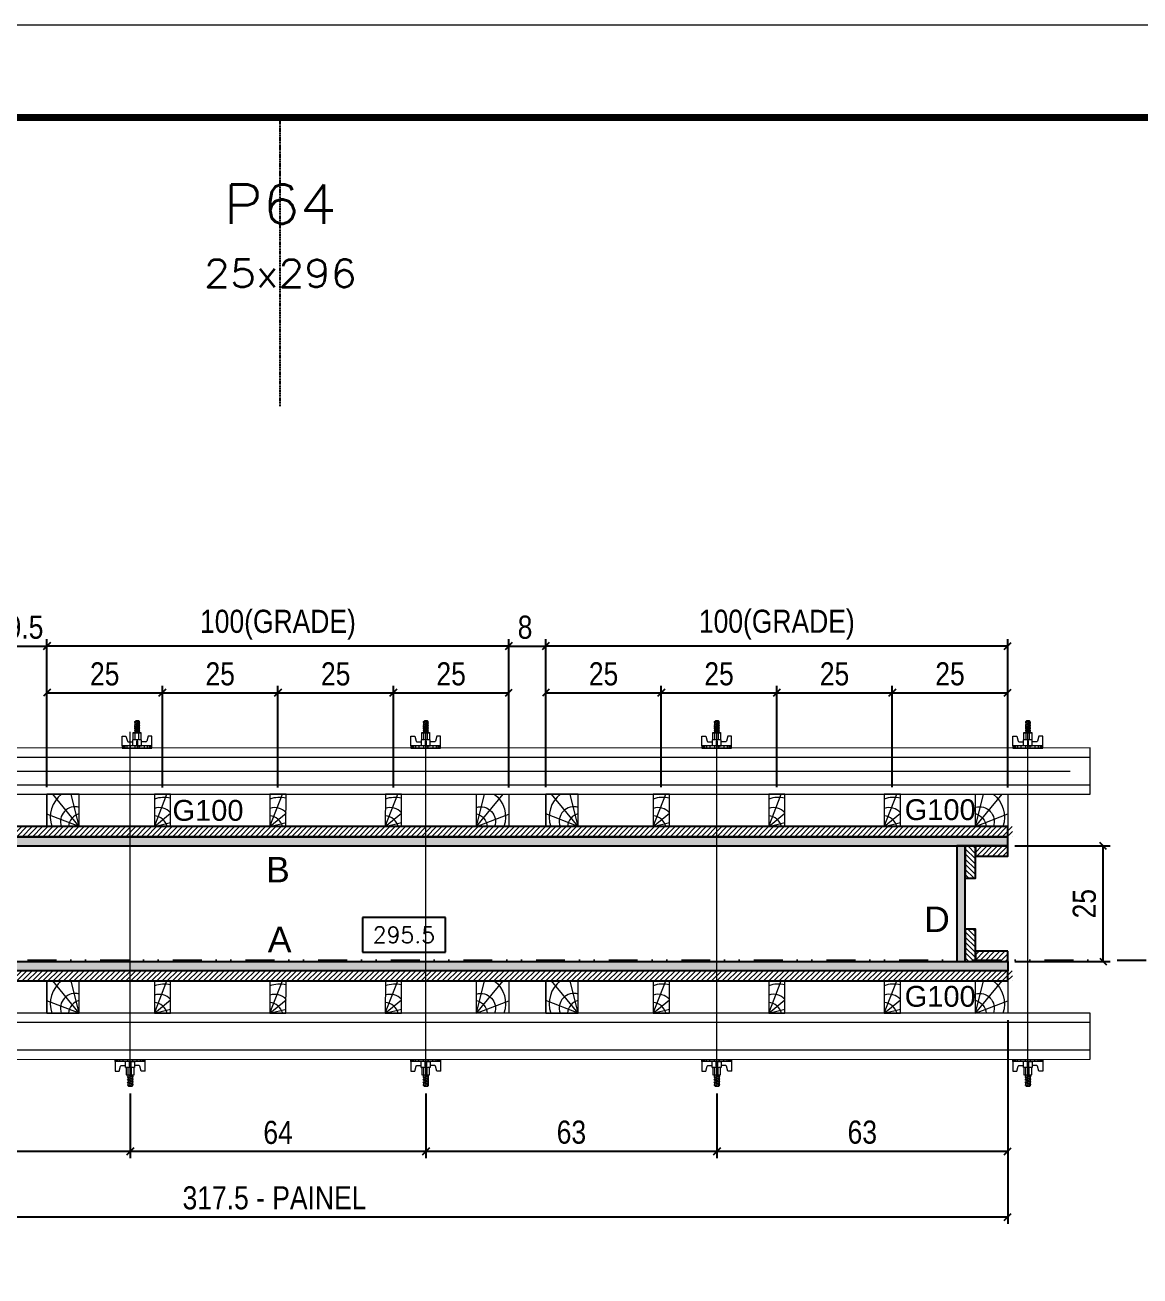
# Model space of a CAD drawing. Header units: millimetres. Extents: x 13777 to 27878, y -21631 to 6985.
# Drawn here: x 16355 to 16838, y 700 to 1242 of the extents above; entities that cross this region are included whole.
import ezdxf
from ezdxf.enums import TextEntityAlignment as Align

# ---------------------------------------------------------------- set-up
doc = ezdxf.new("R2010")
doc.units = ezdxf.units.MM
for name, pattern in [('DASHED', [0.75, 0.5, -0.25]), ('DIVIDE2', [0.625, 0.25, -0.125, 0, -0.125, 0, -0.125]), ('HIDDEN', [0.375, 0.25, -0.125])]:
    doc.linetypes.add(name, pattern=pattern)
for name, color, linetype in [('CHAPA', 1, 'Continuous'), ('COTA', 241, 'Continuous'), ('Nível', 160, 'Continuous'), ('SARRAFO', 251, 'Continuous'), ('Texto de Titulo', 7, 'Continuous'), ('Texto Qtd Sarr', 242, 'Continuous'), ('TEXTO_GERAL', 7, 'Continuous')]:
    doc.layers.add(name, color=color, linetype=linetype)
for name, color, linetype, lineweight in [('Folhas', 255, 'Continuous', 9), ('Hachura', 251, 'Continuous', 9), ('Madeira', 126, 'Continuous', 18), ('Perfil Metálico', 224, 'Continuous', 18), ('SARRAFO DE PRESSAO', 251, 'DASHED', 9), ('Texto Seção', 7, 'Continuous', 15)]:
    doc.layers.add(name, color=color, linetype=linetype, lineweight=lineweight)
doc.styles.add('ARIAL', font='arial.ttf')
doc.styles.add('COTA TECNICA 2X', font='techl___.ttf', dxfattribs={"height": 10})
doc.styles.add('ROMANS', font='romans.shx')
doc.styles.add('SANSSERIF', font='sas_____.pfb')
doc.dimstyles.new('SECAO PILAR', dxfattribs={"dimtxt": 10, "dimasz": 3, "dimexe": 3, "dimexo": 3, "dimgap": 3, "dimtad": 1, "dimdec": 1, "dimlfac": 0.5, "dimzin": 12, "dimdsep": 46, "dimtxsty": 'COTA TECNICA 2X', "dimblk1": 'OBLIQUE', "dimblk2": 'OBLIQUE', "dimsah": 1, "dimcen": 0.9, "dimclrd": 256, "dimclre": 256, "dimclrt": 256, "dimadec": 1, "dimazin": 3, "dimtfac": 1, "dimtdec": 1, "dimtmove": 0, "dimatfit": 3, "dimfxl": 1, "dimtolj": 1, "dimtzin": 12, "dimarcsym": 0})
doc.dimstyles.new('SECÇÃO 2', dxfattribs={"dimtxt": 7, "dimasz": 6, "dimexe": 0.18, "dimexo": 2, "dimgap": -4, "dimtad": 3, "dimdec": 1, "dimlfac": 0.5, "dimzin": 12, "dimdsep": 46, "dimtxsty": 'ROMANS', "dimblk": 'ARCHTICK', "dimcen": 0.09, "dimse1": 1, "dimse2": 1, "dimsd1": 1, "dimsd2": 1, "dimclrd": 180, "dimclre": 5, "dimclrt": 1, "dimadec": 0, "dimazin": 3, "dimtfac": 1, "dimtdec": 1, "dimtofl": 0, "dimtmove": 0, "dimatfit": 3, "dimldrblk": 'ARCHTICK', "dimfxl": 1, "dimtolj": 1, "dimtzin": 0, "dimarcsym": 0})

# ---------------------------------------------------------------- blocks, each defined once
blk = doc.blocks.new('9999999999')
at = {"layer": 'Folhas'}
blk.add_lwpolyline([(98138.98, 34190.21), (99623.98, 34190.21), (99623.98, 35240.21), (98138.98, 35240.21)], close=True, dxfattribs=at)
at = {"layer": 'Folhas', "color": 30, "const_width": 3}
blk.add_lwpolyline([(98213.98, 34230.21), (99583.98, 34230.21), (99583.98, 35200.21), (98213.98, 35200.21)], close=True, dxfattribs=at)
blk = doc.blocks.new('*D1472')
at = {"layer": 'COTA', "color": 180, "lineweight": -2, "transparency": 16777216}
for p, q in [((16536.94, 855.6), (16500.94, 855.6)), ((16500.94, 855.6), (16500.94, 840.6)), ((16536.94, 840.6), (16536.94, 855.6)), ((16500.94, 840.6), (16536.94, 840.6))]:
    blk.add_line(p, q, dxfattribs=at)
at = {"layer": 'Defpoints', "color": 0, "transparency": 16777216}
for p in [(16167.39, 836.6), (16758.39, 836.6), (16758.39, 836.6)]:
    blk.add_point(p, dxfattribs=at)
at = {"layer": 'COTA', "color": 1, "transparency": 16777216, "insert": (16518.94, 848.1), "char_height": 7, "attachment_point": 5, "style": 'ROMANS'}
blk.add_mtext('\\A1;295.5', dxfattribs=at)
blk = doc.blocks.new('_ArchTick')
at = {"color": 0, "linetype": 'ByBlock', "const_width": 0.15}
blk.add_lwpolyline([(-0.5, -0.5), (0.5, 0.5)], dxfattribs=at)
blk = doc.blocks.new('_Oblique')
at = {"color": 0, "linetype": 'ByBlock', "lineweight": -2}
blk.add_line((-0.5, -0.5), (0.5, 0.5), dxfattribs=at)
blk = doc.blocks.new('*D1473')
at = {"layer": 'COTA', "lineweight": -2, "transparency": 16777216}
for p, q in [((16145.39, 811.21), (16145.39, 723.04)), ((16780.39, 811.25), (16780.39, 723.04)), ((16145.39, 726.04), (16780.39, 726.04))]:
    blk.add_line(p, q, dxfattribs=at)
at = {"layer": 'Defpoints', "color": 0, "transparency": 16777216}
for p in [(16145.39, 814.21), (16780.39, 814.25), (16780.39, 726.04)]:
    blk.add_point(p, dxfattribs=at)
at = {"layer": 'COTA', "lineweight": -2, "transparency": 16777216, "xscale": 3, "yscale": 3, "zscale": 3, "rotation": 180}
blk.add_blockref('_Oblique', (16145.39, 726.04), dxfattribs=at)
at = {"layer": 'COTA', "lineweight": -2, "transparency": 16777216, "xscale": 3, "yscale": 3, "zscale": 3}
blk.add_blockref('_Oblique', (16780.39, 726.04), dxfattribs=at)
at = {"layer": 'COTA', "transparency": 16777216, "insert": (16462.89, 734.26), "char_height": 10, "attachment_point": 5, "style": 'COTA TECNICA 2X'}
blk.add_mtext('\\A1;317.5 - PAINEL', dxfattribs=at)
blk = doc.blocks.new('*D1475')
at = {"layer": 'COTA', "lineweight": -2, "transparency": 16777216}
for p, q in [((16780.39, 811.2), (16780.39, 751.46)), ((16654.46, 779.43), (16654.46, 751.46)), ((16654.46, 754.46), (16780.39, 754.46))]:
    blk.add_line(p, q, dxfattribs=at)
at = {"layer": 'Defpoints', "color": 0, "transparency": 16777216}
for p in [(16780.39, 814.2), (16654.46, 782.43), (16780.39, 754.46)]:
    blk.add_point(p, dxfattribs=at)
at = {"layer": 'COTA', "lineweight": -2, "transparency": 16777216, "xscale": 3, "yscale": 3, "zscale": 3, "rotation": 180}
blk.add_blockref('_Oblique', (16654.46, 754.46), dxfattribs=at)
at = {"layer": 'COTA', "lineweight": -2, "transparency": 16777216, "xscale": 3, "yscale": 3, "zscale": 3}
blk.add_blockref('_Oblique', (16780.39, 754.46), dxfattribs=at)
at = {"layer": 'COTA', "transparency": 16777216, "insert": (16717.42, 762.68), "char_height": 10, "attachment_point": 5, "style": 'COTA TECNICA 2X'}
blk.add_mtext('\\A1;63', dxfattribs=at)
blk = doc.blocks.new('*D1502')
at = {"layer": 'COTA', "lineweight": -2, "transparency": 16777216}
for p, q in [((16783.39, 886.6), (16824.69, 886.6)), ((16821.69, 836.6), (16821.69, 886.6)), ((16783.39, 836.6), (16824.69, 836.6))]:
    blk.add_line(p, q, dxfattribs=at)
at = {"layer": 'Defpoints', "color": 0, "transparency": 16777216}
for p in [(16780.39, 886.6), (16821.69, 886.6), (16780.39, 836.6)]:
    blk.add_point(p, dxfattribs=at)
at = {"layer": 'COTA', "lineweight": -2, "transparency": 16777216, "xscale": 3, "yscale": 3, "zscale": 3}
for p, rotation in [((16821.69, 886.6), 90), ((16821.69, 836.6), 270)]:
    blk.add_blockref('_Oblique', p, dxfattribs=dict(at, rotation=rotation))
at = {"layer": 'COTA', "transparency": 16777216, "insert": (16813.58, 861.6), "char_height": 10, "attachment_point": 5, "rotation": 90, "style": 'COTA TECNICA 2X'}
blk.add_mtext('\\A1;25', dxfattribs=at)
blk = doc.blocks.new('C')
at = {"layer": 'Hachura', "color": 0}
for p, q in [((0, 3.22), (0, -3.22)), ((0.45, 3.22), (0, 3.22)), ((0.46, 3.16), (0, 3.16)), ((0.46, 3.05), (0, 3.05)), ((0.46, 2.88), (0, 2.88)), ((0, 2.75), (0, -1.16)), ((0.45, -3.23), (0.45, 3.22)), ((0.45, 3.22), (2.58, 3.22)), ((2.58, 3.22), (2.58, 2.39)), ((0.46, 2.65), (0, 2.65)), ((0.46, 2.23), (0, 2.23)), ((0.46, 1.51), (0, 1.51)), ((0.39, 0.49), (0.17, 0.49)), ((1.74, 0.97), (0.45, 0.97)), ((1.45, 0.1), (0.45, 0.1)), ((1.35, 1.94), (1.35, 0.96)), ((2.58, 2.39), (1.47, 2.09)), ((1.74, -0.97), (1.74, 0.97)), ((1.74, 0.97), (1.74, 0.84)), ((1.74, 0.97), (1.74, 0.84)), ((1.74, 0.84), (3.35, 0.84)), ((3.35, 0.45), (1.74, 0.45)), ((3.32, 0.84), (3.32, -0.84)), ((3.35, 0.84), (3.35, -0.84)), ((3.68, 0.45), (3.35, 0.45)), ((3.84, -0.52), (3.35, 0.45)), ((3.35, 0.06), (3.67, -0.57)), ((3.68, 0.45), (4.16, -0.52)), ((3.72, 0.5), (4.25, -0.57)), ((4.37, -0.55), (3.83, 0.53)), ((4.15, 0.45), (3.93, 0.45)), ((4.42, -0.52), (3.93, 0.45)), ((4.15, 0.45), (4.26, 0.45)), ((4.26, 0.45), (4.74, -0.52)), ((4.3, 0.5), (4.83, -0.57)), ((4.95, -0.55), (4.41, 0.53)), ((4.51, 0.45), (4.84, 0.45)), ((5, -0.52), (4.51, 0.45)), ((4.84, 0.45), (5.32, -0.52)), ((4.88, 0.5), (5.41, -0.57)), ((5.53, -0.55), (4.99, 0.53)), ((5.58, -0.52), (5.09, 0.45)), ((5.42, 0.45), (5.09, 0.45)), ((5.58, -0.52), (5.09, 0.45)), ((5.42, 0.45), (5.74, -0.19)), ((5.46, 0.5), (5.74, -0.07)), ((5.74, 0.19), (5.57, 0.53)), ((5.74, 0.32), (5.68, 0.45)), ((5.68, 0.45), (5.74, 0.45)), ((5.74, 0.45), (5.9, 0.29)), ((5.74, 0.45), (5.74, -0.52)), ((5.9, -0.36), (5.9, 0.29)), ((0.45, 0), (0, 0)), ((0.46, -1.52), (0, -1.52)), ((0.46, -2.23), (0, -2.23)), ((0.46, -2.65), (0, -2.65)), ((0.08, -0.48), (0.29, -0.48)), ((0.29, -0.48), (0.4, -0.48)), ((0.45, 0), (0.45, -0.97)), ((0.45, -0.16), (1.45, -0.16)), ((0.45, -0.65), (0.45, -0.32)), ((0.45, -3.23), (0.45, -0.65)), ((0.45, -0.97), (1.74, -0.97)), ((1.35, -1.94), (1.35, -0.97)), ((2.58, -2.39), (1.47, -2.1)), ((3.35, -0.32), (1.74, -0.32)), ((3.35, -0.84), (1.74, -0.84)), ((2.58, -3.23), (2.58, -2.39)), ((3.35, -0.07), (3.58, -0.52)), ((3.35, -0.52), (3.58, -0.52)), ((3.84, -0.52), (4.16, -0.52)), ((4.42, -0.52), (4.74, -0.52)), ((4.63, -0.52), (4.74, -0.52)), ((5, -0.52), (5.32, -0.52)), ((5.58, -0.52), (5.74, -0.52)), ((5.74, -0.52), (5.9, -0.36)), ((5.74, -0.52), (5.74, -0.52)), ((0.46, -2.88), (0, -2.88)), ((0.46, -3.05), (0, -3.05)), ((0.46, -3.16), (0, -3.16)), ((0, -3.22), (2.57, -3.22))]:
    blk.add_line(p, q, dxfattribs=at)
for centre, radius, start, end in [((1.52, 1.94), 0.161, 104.7436, 180), ((1.44, -0.03), 0.129, 272.695, 87.305), ((3.81, 0.39), 0.143, 25.5688, 154.4312), ((4.39, 0.39), 0.143, 25.5688, 154.4312), ((4.97, 0.39), 0.143, 25.5688, 154.4312), ((5.55, 0.39), 0.143, 25.5688, 154.4312), ((0.17, -0.37), 0.174, 221.744, 317.8592), ((1.52, -1.94), 0.161, 180, 255.2564), ((3.71, -0.4), 0.174, 222.1408, 318.256), ((4.29, -0.4), 0.174, 222.1408, 318.256), ((4.87, -0.4), 0.174, 222.1408, 318.256), ((5.45, -0.4), 0.174, 222.1408, 318.256), ((5.61, -0.4), 0.174, 317.8592, 318.256)]:
    blk.add_arc(centre, radius, start, end, dxfattribs=at)
blk = doc.blocks.new('*D1503')
at = {"layer": 'COTA', "lineweight": -2, "transparency": 16777216}
for p, q in [((16273.46, 779.43), (16273.46, 751.46)), ((16400.46, 779.43), (16400.46, 751.46)), ((16273.46, 754.46), (16400.46, 754.46))]:
    blk.add_line(p, q, dxfattribs=at)
at = {"layer": 'Defpoints', "color": 0, "transparency": 16777216}
for p in [(16273.46, 782.43), (16400.46, 782.43), (16400.46, 754.46)]:
    blk.add_point(p, dxfattribs=at)
at = {"layer": 'COTA', "lineweight": -2, "transparency": 16777216, "xscale": 3, "yscale": 3, "zscale": 3, "rotation": 180}
blk.add_blockref('_Oblique', (16273.46, 754.46), dxfattribs=at)
at = {"layer": 'COTA', "lineweight": -2, "transparency": 16777216, "xscale": 3, "yscale": 3, "zscale": 3}
blk.add_blockref('_Oblique', (16400.46, 754.46), dxfattribs=at)
at = {"layer": 'COTA', "transparency": 16777216, "insert": (16336.96, 762.68), "char_height": 10, "attachment_point": 5, "style": 'COTA TECNICA 2X'}
blk.add_mtext('\\A1;63.5', dxfattribs=at)
blk = doc.blocks.new('PONTALETE')
at = {"layer": 'Madeira'}
for q in [(2.71, 7), (7, 5.76), (7, 1.74)]:
    blk.add_line((0, 0), q, dxfattribs=at)
blk.add_lwpolyline([(0, 0), (7, 0), (7, 7), (0, 7)], close=True, dxfattribs=at)
for centre, radius, start, end in [((2.04, 0.06), 6.23, 37.2818, 109.0913), ((1.09, 0.9), 3.19, 343.603, 109.9847), ((-0.21, -0.78), 3.09, 14.6322, 86.0383)]:
    blk.add_arc(centre, radius, start, end, dxfattribs=at)
blk = doc.blocks.new('MEIO PONTALETE')
at = {"layer": 'Madeira'}
for q in [(2.71, 7), (3.5, 2.88), (3.5, 0.87)]:
    blk.add_line((0, 0), q, dxfattribs=at)
blk.add_lwpolyline([(0, 0), (3.5, 0), (3.5, 7), (0, 7)], close=True, dxfattribs=at)
for centre, radius, start, end in [((2.04, 0.06), 6.23, 76.4499, 109.0913), ((1.09, 0.9), 3.19, 40.9063, 109.9847), ((-0.21, -0.78), 3.09, 14.6322, 86.0383)]:
    blk.add_arc(centre, radius, start, end, dxfattribs=at)
blk = doc.blocks.new('*D1484')
at = {"layer": 'COTA', "lineweight": -2, "transparency": 16777216}
for p, q in [((16345.36, 911.9), (16345.36, 976.07)), ((16364.39, 912), (16364.39, 976.07)), ((16345.36, 973.07), (16364.39, 973.07))]:
    blk.add_line(p, q, dxfattribs=at)
at = {"layer": 'Defpoints', "color": 0, "transparency": 16777216}
for p in [(16364.39, 973.07), (16345.36, 908.9), (16364.39, 909)]:
    blk.add_point(p, dxfattribs=at)
at = {"layer": 'COTA', "lineweight": -2, "transparency": 16777216, "xscale": 3, "yscale": 3, "zscale": 3, "rotation": 180}
blk.add_blockref('_Oblique', (16345.36, 973.07), dxfattribs=at)
at = {"layer": 'COTA', "lineweight": -2, "transparency": 16777216, "xscale": 3, "yscale": 3, "zscale": 3}
blk.add_blockref('_Oblique', (16364.39, 973.07), dxfattribs=at)
at = {"layer": 'COTA', "transparency": 16777216, "insert": (16354.88, 981.2), "char_height": 10, "attachment_point": 5, "style": 'COTA TECNICA 2X'}
blk.add_mtext('\\A1;9.5', dxfattribs=at)
blk = doc.blocks.new('*D1485')
at = {"layer": 'COTA', "lineweight": -2, "transparency": 16777216}
for p, q in [((16364.39, 911.96), (16364.39, 955.89)), ((16364.39, 952.89), (16414.39, 952.89)), ((16414.39, 911.95), (16414.39, 955.89))]:
    blk.add_line(p, q, dxfattribs=at)
at = {"layer": 'Defpoints', "color": 0, "transparency": 16777216}
for p in [(16414.39, 952.89), (16364.39, 908.96), (16414.39, 908.95)]:
    blk.add_point(p, dxfattribs=at)
at = {"layer": 'COTA', "lineweight": -2, "transparency": 16777216, "xscale": 3, "yscale": 3, "zscale": 3, "rotation": 180}
blk.add_blockref('_Oblique', (16364.39, 952.89), dxfattribs=at)
at = {"layer": 'COTA', "lineweight": -2, "transparency": 16777216, "xscale": 3, "yscale": 3, "zscale": 3}
blk.add_blockref('_Oblique', (16414.39, 952.89), dxfattribs=at)
at = {"layer": 'COTA', "transparency": 16777216, "insert": (16389.39, 961), "char_height": 10, "attachment_point": 5, "style": 'COTA TECNICA 2X'}
blk.add_mtext('\\A1;25', dxfattribs=at)
blk = doc.blocks.new('*D1486')
at = {"layer": 'COTA', "lineweight": -2, "transparency": 16777216}
for p, q in [((16364.39, 911.96), (16364.39, 976.08)), ((16564.38, 911.94), (16564.38, 976.08)), ((16564.38, 973.08), (16364.39, 973.08))]:
    blk.add_line(p, q, dxfattribs=at)
at = {"layer": 'Defpoints', "color": 0, "transparency": 16777216}
for p in [(16364.39, 973.08), (16364.39, 908.96), (16564.38, 908.94)]:
    blk.add_point(p, dxfattribs=at)
at = {"layer": 'COTA', "lineweight": -2, "transparency": 16777216, "xscale": 3, "yscale": 3, "zscale": 3, "rotation": 180}
blk.add_blockref('_Oblique', (16364.39, 973.08), dxfattribs=at)
at = {"layer": 'COTA', "lineweight": -2, "transparency": 16777216, "xscale": 3, "yscale": 3, "zscale": 3}
blk.add_blockref('_Oblique', (16564.38, 973.08), dxfattribs=at)
at = {"layer": 'COTA', "transparency": 16777216, "insert": (16464.39, 982.3), "char_height": 10, "attachment_point": 5, "style": 'COTA TECNICA 2X'}
blk.add_mtext('\\A1;100(GRADE)', dxfattribs=at)
blk = doc.blocks.new('*D1487')
at = {"layer": 'COTA', "lineweight": -2, "transparency": 16777216}
for p, q in [((16414.39, 911.95), (16414.39, 955.89)), ((16414.39, 952.89), (16464.39, 952.89)), ((16464.39, 911.95), (16464.39, 955.89))]:
    blk.add_line(p, q, dxfattribs=at)
at = {"layer": 'Defpoints', "color": 0, "transparency": 16777216}
for p in [(16464.39, 952.89), (16414.39, 908.95), (16464.39, 908.95)]:
    blk.add_point(p, dxfattribs=at)
at = {"layer": 'COTA', "lineweight": -2, "transparency": 16777216, "xscale": 3, "yscale": 3, "zscale": 3, "rotation": 180}
blk.add_blockref('_Oblique', (16414.39, 952.89), dxfattribs=at)
at = {"layer": 'COTA', "lineweight": -2, "transparency": 16777216, "xscale": 3, "yscale": 3, "zscale": 3}
blk.add_blockref('_Oblique', (16464.39, 952.89), dxfattribs=at)
at = {"layer": 'COTA', "transparency": 16777216, "insert": (16439.39, 961), "char_height": 10, "attachment_point": 5, "style": 'COTA TECNICA 2X'}
blk.add_mtext('\\A1;25', dxfattribs=at)
blk = doc.blocks.new('*D1488')
at = {"layer": 'COTA', "lineweight": -2, "transparency": 16777216}
for p, q in [((16464.39, 911.95), (16464.39, 955.89)), ((16464.39, 952.89), (16514.39, 952.89)), ((16514.39, 911.95), (16514.39, 955.89))]:
    blk.add_line(p, q, dxfattribs=at)
at = {"layer": 'Defpoints', "color": 0, "transparency": 16777216}
for p in [(16514.39, 952.89), (16464.39, 908.95), (16514.39, 908.95)]:
    blk.add_point(p, dxfattribs=at)
at = {"layer": 'COTA', "lineweight": -2, "transparency": 16777216, "xscale": 3, "yscale": 3, "zscale": 3, "rotation": 180}
blk.add_blockref('_Oblique', (16464.39, 952.89), dxfattribs=at)
at = {"layer": 'COTA', "lineweight": -2, "transparency": 16777216, "xscale": 3, "yscale": 3, "zscale": 3}
blk.add_blockref('_Oblique', (16514.39, 952.89), dxfattribs=at)
at = {"layer": 'COTA', "transparency": 16777216, "insert": (16489.39, 961), "char_height": 10, "attachment_point": 5, "style": 'COTA TECNICA 2X'}
blk.add_mtext('\\A1;25', dxfattribs=at)
blk = doc.blocks.new('*D1489')
at = {"layer": 'COTA', "lineweight": -2, "transparency": 16777216}
for p, q in [((16514.39, 911.95), (16514.39, 955.89)), ((16514.39, 952.89), (16564.38, 952.89)), ((16564.38, 911.95), (16564.38, 955.89))]:
    blk.add_line(p, q, dxfattribs=at)
at = {"layer": 'Defpoints', "color": 0, "transparency": 16777216}
for p in [(16564.38, 952.89), (16514.39, 908.95), (16564.38, 908.95)]:
    blk.add_point(p, dxfattribs=at)
at = {"layer": 'COTA', "lineweight": -2, "transparency": 16777216, "xscale": 3, "yscale": 3, "zscale": 3, "rotation": 180}
blk.add_blockref('_Oblique', (16514.39, 952.89), dxfattribs=at)
at = {"layer": 'COTA', "lineweight": -2, "transparency": 16777216, "xscale": 3, "yscale": 3, "zscale": 3}
blk.add_blockref('_Oblique', (16564.38, 952.89), dxfattribs=at)
at = {"layer": 'COTA', "transparency": 16777216, "insert": (16539.39, 961), "char_height": 10, "attachment_point": 5, "style": 'COTA TECNICA 2X'}
blk.add_mtext('\\A1;25', dxfattribs=at)
blk = doc.blocks.new('*D1490')
at = {"layer": 'COTA', "lineweight": -2, "transparency": 16777216}
for p, q in [((16564.38, 911.92), (16564.38, 976.08)), ((16580.39, 911.96), (16580.39, 976.08)), ((16564.38, 973.08), (16580.39, 973.08))]:
    blk.add_line(p, q, dxfattribs=at)
at = {"layer": 'Defpoints', "color": 0, "transparency": 16777216}
for p in [(16580.39, 973.08), (16564.38, 908.92), (16580.39, 908.96)]:
    blk.add_point(p, dxfattribs=at)
at = {"layer": 'COTA', "lineweight": -2, "transparency": 16777216, "xscale": 3, "yscale": 3, "zscale": 3, "rotation": 180}
blk.add_blockref('_Oblique', (16564.38, 973.08), dxfattribs=at)
at = {"layer": 'COTA', "lineweight": -2, "transparency": 16777216, "xscale": 3, "yscale": 3, "zscale": 3}
blk.add_blockref('_Oblique', (16580.39, 973.08), dxfattribs=at)
at = {"layer": 'COTA', "transparency": 16777216, "insert": (16571.39, 981.18), "char_height": 10, "attachment_point": 5, "style": 'COTA TECNICA 2X'}
blk.add_mtext('\\A1;8', dxfattribs=at)
blk = doc.blocks.new('*D1491')
at = {"layer": 'COTA', "lineweight": -2, "transparency": 16777216}
for p, q in [((16580.39, 911.98), (16580.39, 955.91)), ((16580.39, 952.91), (16630.39, 952.91)), ((16630.39, 911.97), (16630.39, 955.91))]:
    blk.add_line(p, q, dxfattribs=at)
at = {"layer": 'Defpoints', "color": 0, "transparency": 16777216}
for p in [(16630.39, 952.91), (16580.39, 908.98), (16630.39, 908.97)]:
    blk.add_point(p, dxfattribs=at)
at = {"layer": 'COTA', "lineweight": -2, "transparency": 16777216, "xscale": 3, "yscale": 3, "zscale": 3, "rotation": 180}
blk.add_blockref('_Oblique', (16580.39, 952.91), dxfattribs=at)
at = {"layer": 'COTA', "lineweight": -2, "transparency": 16777216, "xscale": 3, "yscale": 3, "zscale": 3}
blk.add_blockref('_Oblique', (16630.39, 952.91), dxfattribs=at)
at = {"layer": 'COTA', "transparency": 16777216, "insert": (16605.39, 961.02), "char_height": 10, "attachment_point": 5, "style": 'COTA TECNICA 2X'}
blk.add_mtext('\\A1;25', dxfattribs=at)
blk = doc.blocks.new('*D1492')
at = {"layer": 'COTA', "lineweight": -2, "transparency": 16777216}
for p, q in [((16580.39, 911.98), (16580.39, 976.1)), ((16780.39, 911.95), (16780.39, 976.1)), ((16780.39, 973.1), (16580.39, 973.1))]:
    blk.add_line(p, q, dxfattribs=at)
at = {"layer": 'Defpoints', "color": 0, "transparency": 16777216}
for p in [(16580.39, 973.1), (16580.39, 908.98), (16780.39, 908.95)]:
    blk.add_point(p, dxfattribs=at)
at = {"layer": 'COTA', "lineweight": -2, "transparency": 16777216, "xscale": 3, "yscale": 3, "zscale": 3, "rotation": 180}
blk.add_blockref('_Oblique', (16580.39, 973.1), dxfattribs=at)
at = {"layer": 'COTA', "lineweight": -2, "transparency": 16777216, "xscale": 3, "yscale": 3, "zscale": 3}
blk.add_blockref('_Oblique', (16780.39, 973.1), dxfattribs=at)
at = {"layer": 'COTA', "transparency": 16777216, "insert": (16680.39, 982.32), "char_height": 10, "attachment_point": 5, "style": 'COTA TECNICA 2X'}
blk.add_mtext('\\A1;100(GRADE)', dxfattribs=at)
blk = doc.blocks.new('*D1493')
at = {"layer": 'COTA', "lineweight": -2, "transparency": 16777216}
for p, q in [((16630.39, 911.97), (16630.39, 955.91)), ((16630.39, 952.91), (16680.39, 952.91)), ((16680.39, 911.97), (16680.39, 955.91))]:
    blk.add_line(p, q, dxfattribs=at)
at = {"layer": 'Defpoints', "color": 0, "transparency": 16777216}
for p in [(16680.39, 952.91), (16630.39, 908.97), (16680.39, 908.97)]:
    blk.add_point(p, dxfattribs=at)
at = {"layer": 'COTA', "lineweight": -2, "transparency": 16777216, "xscale": 3, "yscale": 3, "zscale": 3, "rotation": 180}
blk.add_blockref('_Oblique', (16630.39, 952.91), dxfattribs=at)
at = {"layer": 'COTA', "lineweight": -2, "transparency": 16777216, "xscale": 3, "yscale": 3, "zscale": 3}
blk.add_blockref('_Oblique', (16680.39, 952.91), dxfattribs=at)
at = {"layer": 'COTA', "transparency": 16777216, "insert": (16655.39, 961.02), "char_height": 10, "attachment_point": 5, "style": 'COTA TECNICA 2X'}
blk.add_mtext('\\A1;25', dxfattribs=at)
blk = doc.blocks.new('*D1494')
at = {"layer": 'COTA', "lineweight": -2, "transparency": 16777216}
for p, q in [((16680.39, 911.97), (16680.39, 955.91)), ((16680.39, 952.91), (16730.39, 952.91)), ((16730.39, 911.97), (16730.39, 955.91))]:
    blk.add_line(p, q, dxfattribs=at)
at = {"layer": 'Defpoints', "color": 0, "transparency": 16777216}
for p in [(16730.39, 952.91), (16680.39, 908.97), (16730.39, 908.97)]:
    blk.add_point(p, dxfattribs=at)
at = {"layer": 'COTA', "lineweight": -2, "transparency": 16777216, "xscale": 3, "yscale": 3, "zscale": 3, "rotation": 180}
blk.add_blockref('_Oblique', (16680.39, 952.91), dxfattribs=at)
at = {"layer": 'COTA', "lineweight": -2, "transparency": 16777216, "xscale": 3, "yscale": 3, "zscale": 3}
blk.add_blockref('_Oblique', (16730.39, 952.91), dxfattribs=at)
at = {"layer": 'COTA', "transparency": 16777216, "insert": (16705.39, 961.02), "char_height": 10, "attachment_point": 5, "style": 'COTA TECNICA 2X'}
blk.add_mtext('\\A1;25', dxfattribs=at)
blk = doc.blocks.new('*D1495')
at = {"layer": 'COTA', "lineweight": -2, "transparency": 16777216}
for p, q in [((16730.39, 911.97), (16730.39, 955.91)), ((16730.39, 952.91), (16780.39, 952.91)), ((16780.39, 911.97), (16780.39, 955.91))]:
    blk.add_line(p, q, dxfattribs=at)
at = {"layer": 'Defpoints', "color": 0, "transparency": 16777216}
for p in [(16780.39, 952.91), (16730.39, 908.97), (16780.39, 908.97)]:
    blk.add_point(p, dxfattribs=at)
at = {"layer": 'COTA', "lineweight": -2, "transparency": 16777216, "xscale": 3, "yscale": 3, "zscale": 3, "rotation": 180}
blk.add_blockref('_Oblique', (16730.39, 952.91), dxfattribs=at)
at = {"layer": 'COTA', "lineweight": -2, "transparency": 16777216, "xscale": 3, "yscale": 3, "zscale": 3}
blk.add_blockref('_Oblique', (16780.39, 952.91), dxfattribs=at)
at = {"layer": 'COTA', "transparency": 16777216, "insert": (16755.39, 961.02), "char_height": 10, "attachment_point": 5, "style": 'COTA TECNICA 2X'}
blk.add_mtext('\\A1;25', dxfattribs=at)
blk = doc.blocks.new('*D1513')
at = {"layer": 'COTA', "lineweight": -2, "transparency": 16777216}
for p, q in [((16400.46, 779.43), (16400.46, 751.46)), ((16528.46, 779.43), (16528.46, 751.46)), ((16400.46, 754.46), (16528.46, 754.46))]:
    blk.add_line(p, q, dxfattribs=at)
at = {"layer": 'Defpoints', "color": 0, "transparency": 16777216}
for p in [(16400.46, 782.43), (16528.46, 782.43), (16528.46, 754.46)]:
    blk.add_point(p, dxfattribs=at)
at = {"layer": 'COTA', "lineweight": -2, "transparency": 16777216, "xscale": 3, "yscale": 3, "zscale": 3, "rotation": 180}
blk.add_blockref('_Oblique', (16400.46, 754.46), dxfattribs=at)
at = {"layer": 'COTA', "lineweight": -2, "transparency": 16777216, "xscale": 3, "yscale": 3, "zscale": 3}
blk.add_blockref('_Oblique', (16528.46, 754.46), dxfattribs=at)
at = {"layer": 'COTA', "transparency": 16777216, "insert": (16464.46, 762.56), "char_height": 10, "attachment_point": 5, "style": 'COTA TECNICA 2X'}
blk.add_mtext('\\A1;64', dxfattribs=at)
blk = doc.blocks.new('*D1514')
at = {"layer": 'COTA', "lineweight": -2, "transparency": 16777216}
for p, q in [((16528.46, 779.43), (16528.46, 751.46)), ((16654.46, 779.43), (16654.46, 751.46)), ((16528.46, 754.46), (16654.46, 754.46))]:
    blk.add_line(p, q, dxfattribs=at)
at = {"layer": 'Defpoints', "color": 0, "transparency": 16777216}
for p in [(16528.46, 782.43), (16654.46, 782.43), (16654.46, 754.46)]:
    blk.add_point(p, dxfattribs=at)
at = {"layer": 'COTA', "lineweight": -2, "transparency": 16777216, "xscale": 3, "yscale": 3, "zscale": 3, "rotation": 180}
blk.add_blockref('_Oblique', (16528.46, 754.46), dxfattribs=at)
at = {"layer": 'COTA', "lineweight": -2, "transparency": 16777216, "xscale": 3, "yscale": 3, "zscale": 3}
blk.add_blockref('_Oblique', (16654.46, 754.46), dxfattribs=at)
at = {"layer": 'COTA', "transparency": 16777216, "insert": (16591.46, 762.68), "char_height": 10, "attachment_point": 5, "style": 'COTA TECNICA 2X'}
blk.add_mtext('\\A1;63', dxfattribs=at)
blk = doc.blocks.new('titulo1')
at = {"layer": 'Defpoints', "color": 252, "linetype": 'HIDDEN', "ltscale": 2}
blk.add_line((0, 0), (0, 125), dxfattribs=at)
at = {"layer": 'Defpoints', "style": 'ROMANS', "oblique": 15}
blk.add_attdef('FOLHA', text='', height=10, dxfattribs=at).set_placement((0, 15.58), align=Align.MIDDLE_CENTER)
at = {"layer": 'Texto Qtd Sarr', "color": 3, "style": 'ROMANS', "oblique": 15}
for tag, height, p in [('TITULO', 17, (0, 71.45)), ('SEÇÃO', 12, (0, 41.55))]:
    blk.add_attdef(tag, text='', height=height, dxfattribs=at).set_placement(p, align=Align.MIDDLE_CENTER)

msp = doc.modelspace()

# ---------------------------------------------------------------- hatches: boundary and pattern name
at = {"layer": 'Hachura'}
h = msp.add_hatch(dxfattribs=at)
h.set_pattern_fill('ANSI31', color=256, scale=0.5, angle=180, style=0)
h.set_pattern_definition([(225, (7022.4358, -22034.4084), (1.12253202, -1.12253202), [])])
h.paths.add_polyline_path([(16782.37, 895), (16782.39, 890.6), (16146.39, 890.6), (16146.39, 895)])
h = msp.add_hatch(color=256, dxfattribs=at)
h.dxf.hatch_style = 1
h.paths.add_polyline_path([(16780.39, 886.6), (16780.39, 890.6), (16145.39, 890.6), (16145.39, 886.6)])
h = msp.add_hatch(color=256, dxfattribs=at)
h.dxf.hatch_style = 1
h.paths.add_polyline_path([(16758.39, 836.6), (16761.99, 836.6), (16761.99, 886.6), (16758.39, 886.6)])
h = msp.add_hatch(dxfattribs=at)
h.set_pattern_fill('ANSI31', color=256, scale=0.5, angle=270, style=0)
h.set_pattern_definition([(315, (39657.7958, -8616.3521), (1.12253202, 1.12253202), [])])
h.paths.add_polyline_path([(16766.39, 872.6), (16761.99, 872.6), (16761.99, 886.6), (16766.39, 886.6)])
h = msp.add_hatch(dxfattribs=at)
h.set_pattern_fill('ANSI31', color=256, scale=0.5, angle=180, style=0)
h.set_pattern_definition([(225, (7642.4358, -22042.8084), (1.12253202, -1.12253202), [])])
h.paths.add_polyline_path([(16780.39, 886.6), (16780.39, 882.2), (16766.39, 882.2), (16766.39, 886.6)])
h = msp.add_hatch(dxfattribs=at)
h.set_pattern_fill('ANSI31', color=256, scale=0.5, angle=270, style=0)
h.set_pattern_definition([(315, (39657.7958, -8652.3521), (1.12253202, 1.12253202), [])])
h.paths.add_polyline_path([(16766.39, 836.6), (16761.99, 836.6), (16761.99, 850.6), (16766.39, 850.6)])
h = msp.add_hatch(dxfattribs=at)
h.set_pattern_fill('ANSI31', color=256, scale=0.5, angle=180, style=0)
h.set_pattern_definition([(225, (7277.4358, -22054.8084), (1.12253202, -1.12253202), [])])
h.paths.add_polyline_path([(16766.39, 836.6), (16766.39, 841), (16780.39, 841), (16780.39, 836.6)])
h = msp.add_hatch(color=256, dxfattribs=at)
h.dxf.hatch_style = 1
h.paths.add_polyline_path([(16780.39, 836.6), (16780.39, 832.6), (16145.39, 832.6), (16145.39, 836.6)])
h = msp.add_hatch(dxfattribs=at)
h.set_pattern_fill('ANSI31', color=256, scale=0.5, angle=180, style=0)
h.set_pattern_definition([(225, (7022.4358, -22096.8084), (1.12253202, -1.12253202), [])])
h.paths.add_polyline_path([(16782.37, 832.6), (16782.39, 828.2), (16146.39, 828.2), (16146.39, 832.6)])

# ---------------------------------------------------------------- linework, layer by layer
at = {"layer": 'CHAPA'}
for points in [[(16780.39, 886.6), (16780.39, 890.6), (16145.39, 890.6), (16145.39, 886.6)], [(16758.39, 836.6), (16761.99, 836.6), (16761.99, 886.6), (16758.39, 886.6)], [(16780.39, 836.6), (16780.39, 832.6), (16145.39, 832.6), (16145.39, 836.6)]]:
    msp.add_lwpolyline(points, close=True, dxfattribs=at)
at = {"layer": 'Hachura'}
for p, q in [((16400.39, 783.43), (16400.39, 935.97)), ((16528.39, 783.43), (16528.39, 935.97)), ((16654.39, 783.43), (16654.39, 935.97)), ((16789.08, 783.43), (16789.08, 935.97)), ((16114.9, 919), (16807.42, 919.02))]:
    msp.add_line(p, q, dxfattribs=at)
at = {"layer": 'Madeira'}
for points in [[(16364.38, 894.99), (16364.39, 908.99), (16564.38, 908.98), (16564.37, 894.98)], [(16580.38, 895), (16580.39, 909), (16780.39, 909), (16780.37, 895)], [(16364.38, 814.2), (16364.39, 828.2), (16564.38, 828.2), (16564.37, 814.2)], [(16580.38, 814.22), (16580.39, 828.22), (16780.39, 828.21), (16780.37, 814.21)]]:
    msp.add_lwpolyline(points, close=True, dxfattribs=at)
at = {"layer": 'Nível', "color": 4, "linetype": 'DIVIDE2', "ltscale": 50}
msp.add_line((13777.11, 837.13), (21531.15, 837.13), dxfattribs=at)
at = {"layer": 'Perfil Metálico'}
for p, q in [((16816.11, 924.94), (16109.67, 924.94)), ((16816.11, 912.94), (16109.67, 912.94)), ((16816.11, 810.2), (16109.67, 810.2)), ((16816.11, 798.2), (16109.67, 798.2))]:
    msp.add_line(p, q, dxfattribs=at)
for points in [[(16816.11, 909), (16816.11, 929), (16109.67, 928.94), (16109.67, 908.94)], [(16109.67, 814.2), (16109.67, 794.2), (16816.11, 794.26), (16816.11, 814.26)]]:
    msp.add_lwpolyline(points, close=True, dxfattribs=at)
at = {"layer": 'SARRAFO'}
for points in [[(16145.39, 890.6), (16780.39, 890.6), (16780.37, 895), (16145.39, 895)], [(16145.39, 890.6), (16780.39, 890.6), (16780.37, 895), (16145.39, 895)], [(16761.99, 886.6), (16761.99, 872.6), (16766.39, 872.6), (16766.39, 886.6)], [(16761.99, 886.6), (16761.99, 872.6), (16766.39, 872.6), (16766.39, 886.6)], [(16766.39, 882.2), (16780.39, 882.2), (16780.39, 886.6), (16766.39, 886.6)], [(16766.39, 882.2), (16780.39, 882.2), (16780.39, 886.6), (16766.39, 886.6)], [(16761.99, 850.6), (16761.99, 836.6), (16766.39, 836.6), (16766.39, 850.6)], [(16761.99, 850.6), (16761.99, 836.6), (16766.39, 836.6), (16766.39, 850.6)], [(16780.39, 841), (16766.39, 841), (16766.39, 836.6), (16780.39, 836.6)], [(16780.39, 841), (16766.39, 841), (16766.39, 836.6), (16780.39, 836.6)], [(16145.39, 828.2), (16780.39, 828.2), (16780.37, 832.6), (16145.39, 832.6)], [(16145.39, 828.2), (16780.39, 828.2), (16780.37, 832.6), (16145.39, 832.6)]]:
    msp.add_lwpolyline(points, close=True, dxfattribs=at)

# ---------------------------------------------------------------- block references
at = {"layer": 'Hachura', "linetype": 'Continuous', "yscale": 2, "zscale": 2}
for p, xscale, rotation in [((16403.38, 928.97), 2, 90.00000000000001), ((16528.38, 928.97), 2, 90.00000000000001), ((16654.38, 928.97), 2, 90.00000000000001), ((16789.07, 928.97), 2, 90.00000000000001), ((16400.39, 794.23), -2, 90), ((16528.39, 794.23), -2, 90), ((16654.39, 794.23), -2, 90), ((16789.08, 794.23), -2, 90)]:
    msp.add_blockref('C', p, dxfattribs=dict(at, xscale=xscale, rotation=rotation))
at = {"layer": 'Madeira'}
for name, p, xscale, yscale, zscale, rotation in [('PONTALETE', (16378.38, 894.98), 2, 2, 2, 89.93708930310329), ('MEIO PONTALETE', (16410.88, 894.99), 1.999999997962732, 1.999999997962732, 1.999999997962732, 359.9370893031033), ('MEIO PONTALETE', (16460.88, 894.99), 1.999999997962732, 1.999999997962732, 1.999999997962732, 359.9370893031033), ('MEIO PONTALETE', (16510.88, 894.99), 1.999999997962732, 1.999999997962732, 1.999999997962732, 359.9370893031033), ('PONTALETE', (16550.37, 895), -2, 2, 2, 269.9370893031033), ('PONTALETE', (16594.38, 895), 2, 2, 2, 89.93708930310329), ('MEIO PONTALETE', (16626.88, 895), 1.999999997962732, 1.999999997962732, 1.999999997962732, 359.9370893031033), ('MEIO PONTALETE', (16676.88, 895), 1.999999997962732, 1.999999997962732, 1.999999997962732, 359.9370893031033), ('MEIO PONTALETE', (16726.88, 895), 1.999999997962732, 1.999999997962732, 1.999999997962732, 359.9370893031033), ('PONTALETE', (16766.37, 895.02), -2, 2, 2, 269.9370893031033), ('PONTALETE', (16378.38, 814.19), 2, 2, 2, 89.93708930310329), ('MEIO PONTALETE', (16410.88, 814.2), 1.999999997962732, 1.999999997962732, 1.999999997962732, 359.9370893031033), ('MEIO PONTALETE', (16460.88, 814.2), 1.999999997962732, 1.999999997962732, 1.999999997962732, 359.9370893031033), ('MEIO PONTALETE', (16510.88, 814.2), 1.999999997962732, 1.999999997962732, 1.999999997962732, 359.9370893031033), ('PONTALETE', (16550.37, 814.21), -2, 2, 2, 269.9370893031033), ('PONTALETE', (16594.38, 814.21), 2, 2, 2, 89.93708930310329), ('MEIO PONTALETE', (16626.88, 814.22), 1.999999997962732, 1.999999997962732, 1.999999997962732, 359.9370893031033), ('MEIO PONTALETE', (16676.88, 814.22), 1.999999997962732, 1.999999997962732, 1.999999997962732, 359.9370893031033), ('MEIO PONTALETE', (16726.88, 814.22), 1.999999997962732, 1.999999997962732, 1.999999997962732, 359.9370893031033), ('PONTALETE', (16766.37, 814.23), -2, 2, 2, 269.9370893031033)]:
    msp.add_blockref(name, p, dxfattribs=dict(at, xscale=xscale, yscale=yscale, zscale=zscale, rotation=rotation))
at = {"layer": 'SARRAFO DE PRESSAO', "color": 6, "linetype": 'ByBlock'}
msp.add_blockref('9999999999', (-82127.01, -33998.35), dxfattribs=at)
at = {"layer": 'Texto Seção'}
ref = msp.add_blockref('titulo1', (16465.39, 1076.85), dxfattribs=at)
ref.add_attrib('TITULO', 'P64', dxfattribs={"layer": 'Texto de Titulo', "color": 7, "height": 17, "style": 'ROMANS', "width": 1.1}).set_placement((16465.39, 1164.35), align=Align.MIDDLE_CENTER)
ref.add_attrib('SEÇÃO', '25x296', dxfattribs={"layer": 'Texto de Titulo', "color": 7, "height": 12, "style": 'ROMANS', "width": 1.1}).set_placement((16465.39, 1134.35), align=Align.MIDDLE_CENTER)

# ---------------------------------------------------------------- texts
at = {"layer": 'TEXTO_GERAL', "color": 0, "linetype": 'Continuous', "style": 'SANSSERIF'}
for p in [(16418.73, 901.99), (16735.77, 902.3), (16735.77, 821.51)]:
    msp.add_text('G100', height=9, dxfattribs=at).set_placement(p, align=Align.MIDDLE_LEFT)
at = {"layer": 'TEXTO_GERAL', "style": 'ARIAL'}
for s, p in [('B', (16464.39, 876.35)), ('D', (16749.75, 854.86)), ('A', (16465.13, 846.12))]:
    msp.add_text(s, height=11, dxfattribs=at).set_placement(p, align=Align.MIDDLE_CENTER)

# ---------------------------------------------------------------- dimensions: what is measured, and where the dimension line sits
at = {"layer": 'COTA'}
for base, p1, p2, dimstyle, picture, middle in [((16364.39, 973.07), (16345.36, 908.9), (16364.39, 909), 'SECAO PILAR', '*D1484', (16354.88, 973.07)), ((16580.39, 973.08), (16564.38, 908.92), (16580.39, 908.96), 'SECAO PILAR', '*D1490', (16571.39, 973.08)), ((16758.39, 836.6), (16167.39, 836.6), (16758.39, 836.6), 'SECÇÃO 2', '*D1472', (16518.94, 836.6))]:
    dim = msp.add_linear_dim(base=base, p1=p1, p2=p2, dimstyle=dimstyle, dxfattribs=at)
    dim.commit()
    dim.dimension.update_dxf_attribs({"geometry": picture, "text_midpoint": middle, "dimtype": 160})
for base, p1, p2, text, picture, middle in [((16364.39, 973.08), (16564.38, 908.94), (16364.39, 908.96), '<>(GRADE)', '*D1486', (16464.39, 982.3)), ((16580.39, 973.1), (16780.39, 908.95), (16580.39, 908.98), '<>(GRADE)', '*D1492', (16680.39, 982.32)), ((16780.39, 726.04), (16145.39, 814.21), (16780.39, 814.25), '<> - PAINEL', '*D1473', (16462.89, 734.26))]:
    dim = msp.add_linear_dim(base=base, p1=p1, p2=p2, text=text, dimstyle='SECAO PILAR', dxfattribs=at)
    dim.commit()
    dim.dimension.update_dxf_attribs({"geometry": picture, "text_midpoint": middle})
for base, p1, p2, picture, middle in [((16414.39, 952.89), (16364.39, 908.96), (16414.39, 908.95), '*D1485', (16389.39, 961)), ((16464.39, 952.89), (16414.39, 908.95), (16464.39, 908.95), '*D1487', (16439.39, 961)), ((16514.39, 952.89), (16464.39, 908.95), (16514.39, 908.95), '*D1488', (16489.39, 961)), ((16564.38, 952.89), (16514.39, 908.95), (16564.38, 908.95), '*D1489', (16539.39, 961)), ((16630.39, 952.91), (16580.39, 908.98), (16630.39, 908.97), '*D1491', (16605.39, 961.02)), ((16680.39, 952.91), (16630.39, 908.97), (16680.39, 908.97), '*D1493', (16655.39, 961.02)), ((16730.39, 952.91), (16680.39, 908.97), (16730.39, 908.97), '*D1494', (16705.39, 961.02)), ((16780.39, 952.91), (16730.39, 908.97), (16780.39, 908.97), '*D1495', (16755.39, 961.02)), ((16780.39, 754.46), (16654.46, 782.43), (16780.39, 814.2), '*D1475', (16717.42, 762.68)), ((16400.46, 754.46), (16273.46, 782.43), (16400.46, 782.43), '*D1503', (16336.96, 762.68)), ((16528.46, 754.46), (16400.46, 782.43), (16528.46, 782.43), '*D1513', (16464.46, 762.56)), ((16654.46, 754.46), (16528.46, 782.43), (16654.46, 782.43), '*D1514', (16591.46, 762.68))]:
    dim = msp.add_linear_dim(base=base, p1=p1, p2=p2, dimstyle='SECAO PILAR', dxfattribs=at)
    dim.commit()
    dim.dimension.update_dxf_attribs({"geometry": picture, "text_midpoint": middle})
dim = msp.add_linear_dim(base=(16821.69, 886.6), p1=(16780.39, 836.6), p2=(16780.39, 886.6), angle=90, dimstyle='SECAO PILAR', dxfattribs=at)
dim.commit()
dim.dimension.update_dxf_attribs({"geometry": '*D1502', "text_midpoint": (16813.58, 861.6)})

doc.saveas('drawing.dxf')
